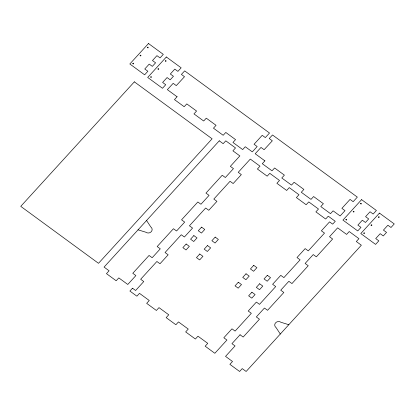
<?xml version="1.0" encoding="UTF-8"?>
<svg xmlns="http://www.w3.org/2000/svg" width="415" height="415" viewBox="0 0 415 415"><rect width="100%" height="100%" fill="white"/><g stroke="black" fill="none" stroke-linecap="round" stroke-linejoin="round"><path stroke-width="0.62" d="M138.06 229.827L145.893 232.239A3.802 3.413 -5.5 0 0 151.257 231.715A3.802 3.413 -5.5 0 0 150.759 226.901L146.568 220.5M288.809 324.706L280.976 322.294A3.802 3.413 -5.5 0 0 275.612 322.818A3.802 3.413 -5.5 0 0 276.105 327.632L280.301 334.034M132.769 63.568C133.775 65.129 133.998 62.053 132.774 63.537M140.094 55.543C141.064 57.12 141.375 54.007 140.094 55.543M147.418 47.517C148.518 49.079 148.477 45.951 147.418 47.517M150.624 77.029C151.693 78.58 151.755 75.494 150.624 77.029M157.944 69.004C158.836 70.592 159.287 67.531 157.949 68.973M165.269 60.979C166.259 62.541 166.477 59.495 165.274 60.948M345.871 219.685C346.956 221.226 347.007 218.166 345.871 219.685M353.196 211.66C354.088 213.248 354.529 210.187 353.196 211.624M360.521 203.63C361.507 205.192 361.73 202.152 360.521 203.599M363.727 233.147C364.681 234.724 365.018 231.632 363.727 233.147M371.046 225.122C371.985 226.709 372.343 223.607 371.046 225.122M378.371 217.092C379.362 218.663 379.668 215.525 378.371 217.092M148.497 43.523L129.833 63.977L144.633 74.819L147.875 71.261L144.768 68.983L149.229 64.092L152.341 66.369L155.584 62.815L152.476 60.533L156.937 55.641L160.05 57.924L163.297 54.365L148.497 43.523M134.351 81.843L20.75 206.354L98.505 263.318L212.107 138.802L134.351 81.843M166.348 56.985L147.688 77.439L162.483 88.281L165.73 84.722L162.618 82.445L167.084 77.553L170.192 79.83L173.439 76.277L170.326 73.995L174.793 69.108L177.9 71.385L181.148 67.827L166.348 56.985M177.065 96.762L174.471 99.61L184.187 106.728L186.786 103.885L196.565 111.044L193.966 113.892L203.687 121.014L206.281 118.166L216.059 125.33L213.46 128.173L223.182 135.295L225.781 132.447L235.554 139.611L232.96 142.459L242.676 149.576L245.275 146.734L252.304 151.88L257.17 146.542L254.063 144.264L262.223 135.316L265.335 137.598L269.506 133.023L184.68 70.882L181.402 74.42L184.499 76.713L176.282 85.62L173.185 83.327L167.354 89.65L177.065 96.762M219.26 140.825L104.061 267.094L109.083 270.772L106.463 273.646L116.184 280.768L118.804 277.894L127.773 284.467L135.892 275.57L132.779 273.293L149.058 255.453L152.165 257.731L160.283 248.834L157.171 246.557L173.449 228.717L176.562 230.994L184.675 222.103L181.563 219.82L197.841 201.981L200.953 204.258L209.067 195.366L205.954 193.089L222.233 175.249L225.345 177.527L233.458 168.63L230.346 166.353L239.865 155.921L232.898 150.816L235.518 147.942L225.796 140.825L223.177 143.694L219.26 140.825M132.494 288.218L129.895 291.06L136.893 296.186L139.492 293.343L149.265 300.507L146.671 303.349L156.388 310.472L158.987 307.624L168.765 314.788L166.166 317.636L175.887 324.753L178.481 321.91L188.26 329.069L185.666 331.917L195.382 339.039L197.981 336.192L207.759 343.355L205.16 346.198L214.84 353.29L226.932 340.041L223.82 337.763L231.985 328.815L235.098 331.092L251.324 313.304L248.217 311.027L256.377 302.079L259.489 304.356L275.716 286.573L272.608 284.291L280.768 275.347L283.881 277.625L300.107 259.837L297 257.559L305.16 248.611L308.272 250.888L324.499 233.1L321.392 230.823L329.552 221.875L332.664 224.152L335.263 221.309L328.265 216.179L325.666 219.027L315.888 211.863L318.487 209.02L308.765 201.898L306.171 204.745L296.393 197.582L298.987 194.734L289.271 187.616L286.672 190.459L276.893 183.3L279.492 180.452L269.771 173.33L267.177 176.178L257.399 169.014L259.992 166.171L250.312 159.075L238.226 172.329L241.333 174.606L233.168 183.554L230.06 181.277L213.829 199.065L216.941 201.342L208.776 210.291L205.669 208.008L189.437 225.796L192.55 228.079L184.385 237.022L181.277 234.745L165.046 252.533L168.158 254.81L159.993 263.758L156.886 261.481L140.654 279.269L143.766 281.546L135.601 290.495L132.494 288.218M186.159 244.036L182.865 247.646L186.034 249.965L189.328 246.354L186.159 244.036M193.867 235.585L190.573 239.196L193.743 241.514L197.037 237.904L193.867 235.585M201.576 227.135L198.282 230.745L201.451 233.069L204.745 229.459L201.576 227.135M264.894 160.854L262.296 163.702L272.017 170.819L274.611 167.971L284.389 175.135L281.79 177.983L291.512 185.1L294.111 182.258L303.884 189.422L301.29 192.264L311.011 199.387L313.605 196.539L323.384 203.703L320.785 206.551L330.506 213.668L333.1 210.825L340.129 215.971L345 210.633L341.887 208.356L350.053 199.407L353.16 201.69L357.331 197.115L272.505 134.974L269.231 138.511L272.328 140.804L264.111 149.711L261.014 147.418L255.184 153.742L264.894 160.854M199.765 254.001L196.471 257.611L199.641 259.935L202.935 256.325L199.765 254.001M207.474 245.556L204.18 249.166L207.35 251.485L210.644 247.874L207.474 245.556M215.183 237.105L211.889 240.716L215.058 243.034L218.352 239.424L215.183 237.105M238.319 282.247L235.025 285.857L238.194 288.176L241.489 284.565L238.319 282.247M246.028 273.796L242.734 277.407L245.903 279.731L249.197 276.12L246.028 273.796M253.736 265.346L250.442 268.956L253.612 271.28L256.906 267.67L253.736 265.346M251.926 292.212L248.632 295.828L251.801 298.146L255.095 294.536L251.926 292.212M259.634 283.767L256.34 287.377L259.51 289.696L262.804 286.085L259.634 283.767M267.343 275.316L264.049 278.927L267.219 281.245L270.513 277.635L267.343 275.316M361.6 199.641L342.935 220.095L357.735 230.937L360.977 227.379L357.87 225.101L362.331 220.209L365.444 222.487L368.686 218.928L365.579 216.651L370.04 211.759L373.152 214.036L376.395 210.478L361.6 199.641M240.057 334.775L231.944 343.667L235.056 345.944L225.537 356.376L232.504 361.486L229.884 364.354L239.605 371.477L242.225 368.603L246.142 371.472L361.341 245.208L356.319 241.525L358.939 238.656L349.217 231.534L346.598 234.408L337.628 227.835L329.515 236.726L332.623 239.009L316.344 256.849L313.237 254.571L305.118 263.463L308.231 265.74L291.952 283.58L288.845 281.303L280.727 290.199L283.839 292.476L267.561 310.316L264.448 308.039L256.335 316.93L259.448 319.213L243.169 337.053L240.057 334.775M379.45 213.103L360.791 233.557L375.585 244.399L378.833 240.84L375.72 238.563L380.187 233.671L383.294 235.948L386.541 232.39L383.429 230.112L387.895 225.221L391.003 227.498L394.25 223.939L379.45 213.103"/></g></svg>
